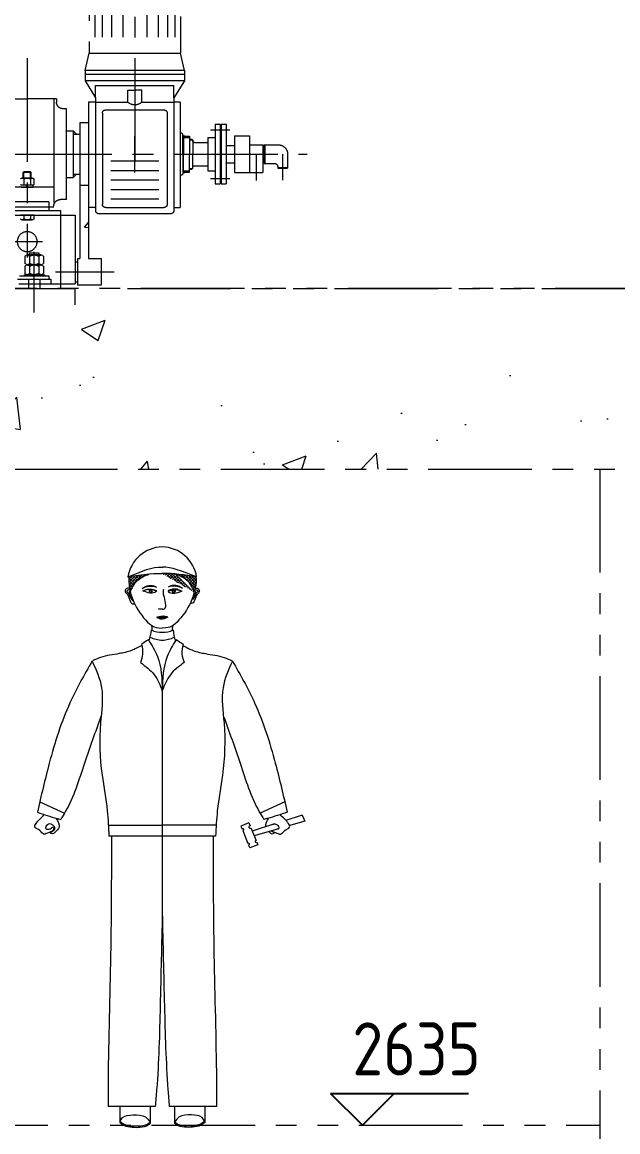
# Model space of a CAD drawing. Header units: millimetres. Extents: x 52110 to 400893, y -153728 to 31997.
# Drawn here: x 191009 to 192806, y -121672 to -118324 of the extents above; entities that cross this region are included whole.
import ezdxf

# ---------------------------------------------------------------- set-up
doc = ezdxf.new("R2010")
doc.units = ezdxf.units.MM
doc.header["$LTSCALE"] = 500
doc.linetypes.add('CENTER', pattern=[2, 1.25, -0.25, 0.25, -0.25])
doc.linetypes.add('PHANTOM2', pattern=[1.25, 0.625, -0.125, 0.125, -0.125, 0.125, -0.125])
for name, color, linetype, lineweight in [('2D', 4, 'PHANTOM2', 20), ('BIAOZHU', 3, 'Continuous', 25), ('SHI', 7, 'Continuous', 40), ('WEN', 3, 'Continuous', 20), ('ZHONG', 1, 'CENTER', 20)]:
    doc.layers.add(name, color=color, linetype=linetype, lineweight=lineweight)
doc.styles.add('GB', font='gbenor.shx', dxfattribs={"bigfont": 'gbcbig.shx'})

# ---------------------------------------------------------------- blocks, each defined once
blk = doc.blocks.new('g11')
at = {"layer": '2D'}
h = blk.add_hatch(color=256, dxfattribs=at)
h.paths.add_polyline_path([(154041.9, 72533.8), (154041.9, 72533.8), (154041.9, 72523.8), (154031.9, 72523.8)])
h.paths.add_polyline_path([(154031.9, 72403.8), (154041.9, 72403.8), (154041.9, 72393.8)])
for p, q in [((153993.4, 73178.8), (153993.4, 72768.5)), ((153735.2, 73129.3), (153735.2, 72768.5)), ((153757.1, 73129.3), (153757.1, 72768.5)), ((153785.7, 73129.3), (153785.7, 72768.5)), ((153820, 73129.3), (153820, 72768.5)), ((153891.7, 73129.3), (153891.7, 72768.5)), ((153926, 73129.3), (153926, 72768.5)), ((153954.6, 73129.3), (153954.6, 72768.5)), ((153976.6, 73129.3), (153976.6, 72768.5)), ((153718.4, 72879.2), (153718.4, 72768.5)), ((153705.9, 72716.2), (153718.4, 72768.5)), ((153993.4, 72768.5), (153718.4, 72768.5)), ((154005.9, 72716.2), (153993.4, 72768.5)), ((153705.9, 72716.2), (153705.9, 72684.5)), ((153705.9, 72716.2), (154005.9, 72716.2)), ((153705.9, 72703.8), (154005.9, 72703.8)), ((153705.9, 72684.5), (153737.9, 72633.8)), ((153705.9, 72684.5), (154005.9, 72684.5)), ((154005.9, 72684.5), (153973.9, 72633.8)), ((154005.9, 72716.2), (154005.9, 72684.5)), ((153737.9, 72633.8), (153737.9, 72670.7)), ((153973.9, 72670.7), (153737.9, 72670.7)), ((153835.1, 72620.4), (153835.1, 72656.7)), ((153835.1, 72656.7), (153855.9, 72656.7)), ((153876.6, 72656.7), (153855.9, 72656.7)), ((153876.6, 72620.4), (153876.6, 72656.7)), ((153973.9, 72633.8), (153973.9, 72670.7)), ((153719.3, 72620.4), (153737.9, 72620.4)), ((153719.3, 72620.4), (153719.3, 72463.8)), ((153737.9, 72633.8), (153737.9, 72620.4)), ((153737.9, 72620.4), (153737.9, 72463.8)), ((153835.1, 72620.4), (153737.9, 72620.4)), ((153973.9, 72620.4), (153876.6, 72620.4)), ((153973.9, 72633.8), (153973.9, 72620.4)), ((153973.9, 72620.4), (153973.9, 72463.8)), ((153973.9, 72620.4), (153995.9, 72620.4)), ((153995.9, 72620.4), (153995.9, 72523.8)), ((154091.9, 72630.8), (154180.4, 72630.8)), ((154091.9, 72630.8), (154091.9, 72620.8)), ((154100.4, 72630.8), (154100.4, 72293.8)), ((154268.9, 72630.8), (154180.4, 72630.8)), ((153758, 72587.2), (153758, 72463.8)), ((153943.7, 72597.2), (153768, 72597.2)), ((153953.7, 72587.2), (153953.7, 72463.8)), ((154061.9, 72600.8), (154071.9, 72600.8)), ((154061.9, 72326.8), (154061.9, 72600.8)), ((153594.9, 72553.8), (153579.9, 72553.8)), ((153579.9, 72553.8), (153579.9, 72463.8)), ((153594.9, 72553.8), (153594.9, 72463.8)), ((153613.9, 72553.8), (153597.9, 72553.8)), ((153597.9, 72553.8), (153597.9, 72463.8)), ((153613.9, 72553.8), (153613.9, 72463.8)), ((153995.9, 72558.7), (154021.9, 72558.7)), ((154021.9, 72558.7), (154021.9, 72523.8)), ((153554.9, 72518.8), (153509.9, 72518.8)), ((153509.9, 72518.8), (153509.9, 72408.8)), ((153554.9, 72518.8), (153554.9, 72408.8)), ((153707.3, 72517.9), (153690.9, 72517.9)), ((153690.9, 72517.9), (153690.9, 72463.8)), ((153707.8, 72520.9), (153706.5, 72520.2)), ((153709.4, 72514), (153706.5, 72520.2)), ((153709.4, 72514.4), (153707.3, 72517.9)), ((153710.9, 72514.4), (153707.8, 72520.9)), ((153713.9, 72527.5), (153710.9, 72524.5)), ((153710.9, 72463.8), (153710.9, 72524.5)), ((153713.9, 72527.5), (153719.3, 72527.5)), ((153995.9, 72523.8), (153995.9, 72302.8)), ((154041.9, 72523.8), (154021.9, 72523.8)), ((154021.9, 72523.8), (154021.9, 72368.9)), ((154041.9, 72533.8), (154031.9, 72523.8)), ((154041.9, 72533.8), (154041.9, 72393.8)), ((154061.9, 72533.8), (154041.9, 72533.8)), ((153465.9, 72491.8), (153422.9, 72491.8)), ((153463.9, 72491.8), (153463.9, 72435.8)), ((153465.9, 72491.8), (153465.9, 72435.8)), ((153469.9, 72488.8), (153465.9, 72488.8)), ((153509.9, 72491.8), (153469.9, 72491.8)), ((153469.9, 72491.8), (153469.9, 72408.8)), ((153579.9, 72489.8), (153554.9, 72489.8)), ((153635.9, 72513.8), (153613.9, 72513.8)), ((153635.9, 72513.8), (153635.9, 72463.8)), ((153675.9, 72498.8), (153635.9, 72498.8)), ((153683.9, 72508.8), (153680.9, 72505.8)), ((153680.9, 72505.8), (153680.9, 72463.8)), ((153690.9, 72506.8), (153681.9, 72506.8)), ((153690.9, 72508.8), (153683.9, 72508.8)), ((153709.4, 72514.4), (153690.9, 72514.4)), ((153709.4, 72514), (153709.4, 72463.8)), ((153394.9, 72463.8), (153394.9, 72421.8)), ((153579.9, 72463.8), (153579.9, 72373.8)), ((153594.9, 72463.8), (153594.9, 72373.8)), ((153597.9, 72463.8), (153597.9, 72373.8)), ((153613.9, 72463.8), (153613.9, 72373.8)), ((153635.9, 72463.8), (153635.9, 72413.8)), ((153680.9, 72421.8), (153680.9, 72463.8)), ((153690.9, 72409.7), (153690.9, 72463.8)), ((153709.4, 72413.5), (153709.4, 72463.8)), ((153710.9, 72463.8), (153710.9, 72403)), ((153719.3, 72463.8), (153719.3, 72302.8)), ((153737.9, 72463.8), (153737.9, 72302.8)), ((153758, 72463.8), (153758, 72312.8)), ((153953.7, 72463.8), (153953.7, 72312.8)), ((153973.9, 72463.8), (153973.9, 72302.8)), ((153424.9, 72423.8), (153394.9, 72423.8)), ((153424.9, 72421.8), (153394.9, 72421.8)), ((153424.9, 72425.8), (153424.9, 72421.8)), ((153465.9, 72435.8), (153434.9, 72435.8)), ((153469.9, 72438.8), (153465.9, 72438.8)), ((153579.9, 72437.8), (153554.9, 72437.8)), ((153597.9, 72428.8), (153594.9, 72428.8)), ((153675.9, 72428.8), (153635.9, 72428.8)), ((153683.9, 72418.8), (153680.9, 72421.8)), ((153690.9, 72420.8), (153681.9, 72420.8)), ((153690.9, 72418.8), (153683.9, 72418.8)), ((153928.1, 72443.2), (153783.7, 72443.2)), ((153554.9, 72408.8), (153469.9, 72408.8)), ((153635.9, 72413.8), (153613.9, 72413.8)), ((153709.4, 72413.2), (153690.9, 72413.2)), ((153707.3, 72409.7), (153690.9, 72409.7)), ((153709.4, 72413.5), (153706.5, 72407.3)), ((153707.8, 72406.7), (153706.5, 72407.3)), ((153709.4, 72413.2), (153707.3, 72409.7)), ((153710.9, 72413.2), (153707.8, 72406.7)), ((153713.9, 72400), (153710.9, 72403)), ((153713.9, 72400), (153719.3, 72400)), ((153928.1, 72414.8), (153783.7, 72414.8)), ((153928.1, 72386.4), (153783.7, 72386.4)), ((154041.9, 72403.8), (154021.9, 72403.8)), ((154041.9, 72393.8), (154031.9, 72403.8)), ((154061.9, 72393.8), (154041.9, 72393.8)), ((153594.9, 72373.8), (153579.9, 72373.8)), ((153613.9, 72373.8), (153597.9, 72373.8)), ((153928.1, 72357.2), (153783.7, 72357.2)), ((153995.9, 72368.9), (154021.9, 72368.9)), ((153995.9, 72368.9), (153995.9, 72148.7)), ((154021.9, 72368.9), (154021.9, 72148.7)), ((154100.4, 72363.8), (154260.2, 72363.8)), ((153928.1, 72328.8), (153783.7, 72328.8)), ((154061.9, 72326.8), (154080.4, 72326.8)), ((154115.4, 72319.8), (154115.4, 72293.8)), ((154115.4, 72319.8), (154245.2, 72319.8)), ((153737.9, 72302.8), (153719.3, 72302.8)), ((153737.9, 72302.8), (153737.9, 72293.8)), ((153747.9, 72283.8), (153963.9, 72283.8)), ((153943.7, 72302.8), (153768, 72302.8)), ((153973.9, 72302.8), (153973.9, 72293.8)), ((153973.9, 72302.8), (153995.9, 72302.8)), ((154080.4, 72293.8), (154080.4, 72058.7)), ((154930.4, 72293.8), (154080.4, 72293.8)), ((154100.4, 72303.8), (154115.4, 72303.8)), ((154115.4, 72303.8), (154245.2, 72303.8)), ((154035.4, 72279.8), (154035.4, 72072.7)), ((154930.4, 72279.8), (154035.4, 72279.8)), ((154138.6, 72159.7), (154131.6, 72155.7)), ((154131.6, 72155.7), (154131.6, 72133.8)), ((154138.6, 72159.7), (154180.1, 72159.7)), ((154173.2, 72165.8), (154145.1, 72165.8)), ((154145.1, 72165.8), (154145.1, 72160.2)), ((154145.5, 72155.7), (154145.5, 72133.8)), ((154173.2, 72160.2), (154173.2, 72165.8)), ((154173.2, 72155.7), (154173.2, 72133.8)), ((154180.1, 72159.7), (154187.1, 72155.7)), ((154187.1, 72155.7), (154187.1, 72133.8)), ((153995.9, 72148.7), (153956.9, 72148.7)), ((153956.9, 72148.7), (153956.9, 72068.7)), ((154028.9, 72148.7), (154021.9, 72148.7)), ((154028.9, 72148.7), (154028.9, 72068.7)), ((154035.4, 72138.7), (154028.9, 72138.7)), ((154138.6, 72129.8), (154131.6, 72133.8)), ((154138.6, 72129.8), (154131.6, 72125.8)), ((154131.6, 72125.8), (154131.6, 72103.9)), ((154138.6, 72129.8), (154180.1, 72129.8)), ((154138.6, 72129.8), (154180.1, 72129.8)), ((154145.5, 72125.8), (154145.5, 72103.9)), ((154173.2, 72125.8), (154173.2, 72103.9)), ((154180.1, 72129.8), (154187.1, 72133.8)), ((154180.1, 72129.8), (154187.1, 72125.8)), ((154187.1, 72125.8), (154187.1, 72103.9)), ((154109.4, 72086.7), (154109.4, 72072.7)), ((154209.4, 72086.7), (154109.4, 72086.7)), ((154115.4, 72096.7), (154115.4, 72086.7)), ((154203.4, 72096.7), (154115.4, 72096.7)), ((154203.4, 72096.7), (154115.4, 72096.7)), ((154128.5, 72099.9), (154128.5, 72096.7)), ((154189.6, 72099.9), (154128.5, 72099.9)), ((154138.6, 72099.9), (154131.6, 72103.9)), ((154138.6, 72099.9), (154180.1, 72099.9)), ((154141.9, 72086.7), (154141.9, 72058.7)), ((154176.9, 72086.7), (154176.9, 72058.7)), ((154180.1, 72099.9), (154187.1, 72103.9)), ((154189.6, 72099.9), (154189.6, 72096.7)), ((153956.9, 72068.7), (154028.9, 72068.7)), ((154035.4, 72078.7), (154028.9, 72078.7)), ((154830.4, 72072.7), (154035.4, 72072.7)), ((154036.3, 72058.7), (154036.3, 72008.7)), ((154845.9, 72058.7), (154036.3, 72058.7)), ((154830.4, 72058.7), (154080.4, 72058.7))]:
    blk.add_line(p, q, dxfattribs=at)
at = {"layer": '2D', "ltscale": 14}
for p, q in [((154160.5, 72389.8), (154160.5, 72371.3)), ((154165.4, 72391.3), (154195.1, 72391.3)), ((154170.8, 72410.6), (154168.4, 72408.2)), ((154168.4, 72391.3), (154168.4, 72408.2)), ((154168.4, 72408.2), (154192.4, 72408.2)), ((154170.4, 72389.8), (154170.4, 72371.3)), ((154170.8, 72410.6), (154190, 72410.6)), ((154190, 72410.6), (154192.4, 72408.2)), ((154190.1, 72389.8), (154190.1, 72371.3)), ((154192.4, 72391.3), (154192.4, 72408.2)), ((154162.4, 72363.8), (154162.4, 72369.8)), ((154162.4, 72369.8), (154198.4, 72369.8)), ((154198.4, 72363.8), (154162.4, 72363.8)), ((154165.4, 72369.8), (154195.1, 72369.8)), ((154177.5, 72363.8), (154180.3, 72369.8)), ((154180.4, 72363.8), (154179.8, 72363.8)), ((154180.5, 72363.8), (154183.3, 72369.8)), ((154160.4, 72279.8), (154160.4, 72267.8)), ((154160.4, 72279.8), (154200.4, 72279.8)), ((154180.4, 72265.6), (154165.4, 72265.6)), ((154170.4, 72279.8), (154170.4, 72267.8)), ((154195.4, 72265.6), (154180.4, 72265.6)), ((154190.4, 72279.8), (154190.4, 72267.8))]:
    blk.add_line(p, q, dxfattribs=at)
at = {"layer": '2D', "ltscale": 10}
for p, q in [((154170.8, 72391.3), (154170.8, 72410.6)), ((154190, 72391.3), (154190, 72410.6))]:
    blk.add_line(p, q, dxfattribs=at)
at = {"layer": '2D'}
blk.add_circle((154180.4, 72199.8), 30, dxfattribs=at)
for centre, radius, start, end in [((153855.9, 72643), 30.7, 227.4066, 312.5934), ((154071.9, 72620.8), 20, 270, 0), ((153768, 72587.2), 10, 90, 180), ((153943.7, 72587.2), 10, 0, 90), ((153422.9, 72463.8), 28, 90, 180), ((153675.9, 72503.8), 5, 270, 0), ((153434.9, 72425.8), 10, 90, 180), ((153675.9, 72423.8), 5, 0, 90), ((154080.4, 72306.8), 20, 0, 90), ((153747.9, 72293.8), 10, 180, 270), ((153768, 72312.8), 10, 180, 270), ((153943.7, 72312.8), 10, 270, 0), ((153963.9, 72293.8), 10, 270, 0), ((154136.8, 72148.7), 11.1, 38.9393, 81.0607), ((154159.4, 72133.7), 26, 57.7958, 122.2042), ((154181.9, 72148.7), 11.1, 98.9393, 141.0607), ((154136.8, 72140.8), 11.1, 278.9393, 321.0607), ((154136.8, 72118.8), 11.1, 38.9393, 81.0607), ((154159.4, 72155.8), 26, 237.7958, 302.2042), ((154159.4, 72103.8), 26, 57.7958, 122.2042), ((154181.9, 72140.8), 11.1, 218.9393, 261.0607), ((154181.9, 72118.8), 11.1, 98.9393, 141.0607), ((154136.8, 72110.9), 11.1, 278.9393, 321.0607), ((154159.4, 72125.9), 26, 237.7958, 302.2042), ((154181.9, 72110.9), 11.1, 218.9393, 261.0607)]:
    blk.add_arc(centre, radius, start, end, dxfattribs=at)
at = {"layer": '2D', "ltscale": 14}
for centre, radius, start, end in [((154165.4, 72382.4), 8.87, 56.1666, 123.887), ((154180.3, 72358), 33.2, 72.6881, 107.3119), ((154195.1, 72382.4), 8.87, 56.113, 123.8334), ((154165.4, 72378.6), 8.87, 236.077, 303.8693), ((154180.3, 72403), 33.2, 252.683, 287.317), ((154195.1, 72378.6), 8.87, 236.1307, 303.923), ((154165.4, 72272.2), 6.67, 221.5411, 318.4023), ((154180.4, 72288.9), 23.3, 244.6213, 295.3568), ((154195.4, 72272.2), 6.67, 221.5411, 318.4592)]:
    blk.add_arc(centre, radius, start, end, dxfattribs=at)
for p in [(154180.3, 72391.3), (154180.4, 72363.8)]:
    blk.add_point(p, dxfattribs=at)
at = {"layer": '2D', "color": 6, "ltscale": 14}
blk.add_point((154180.4, 72363.8), dxfattribs=at)
at = {"layer": 'ZHONG', "color": 1, "ltscale": 0.5}
for p, q in [((153855.9, 73253.5), (153855.9, 72386.9)), ((154180.4, 72753.3), (154180.4, 72151.9)), ((156237.3, 72463.8), (153335.6, 72463.8))]:
    blk.add_line(p, q, dxfattribs=at)
at = {"layer": 'ZHONG', "ltscale": 14}
for p, q in [((153627.5, 72536.7), (153569, 72536.7)), ((153627.5, 72390.8), (153569, 72390.8)), ((154222.2, 72199.8), (154133.9, 72199.8)), ((154160.1, 72169.1), (154160.1, 71986.5))]:
    blk.add_line(p, q, dxfattribs=at)
at = {"layer": 'ZHONG'}
blk.add_line((153855.9, 72408.6), (153855.9, 72518), dxfattribs=at)
at = {"layer": 'ZHONG', "ltscale": 10}
for p, q in [((153409.9, 72463.8), (153409.9, 72385.5)), ((153489.9, 72463.8), (153489.9, 72384.5)), ((154095.2, 72108.7), (153918.4, 72108.7))]:
    blk.add_line(p, q, dxfattribs=at)
blk = doc.blocks.new('正标高')
at = {"layer": 'BIAOZHU'}
for p, q in [((-2.4, 2.4), (8, 2.4)), ((-2.4, 2.4), (0, 0)), ((2.4, 2.4), (0, 0))]:
    blk.add_line(p, q, dxfattribs=at)
at = {"layer": 'BIAOZHU', "style": 'GB'}
blk.add_attdef('1000', (-0.7624, 3.76), '', height=4, dxfattribs=at)
at = {"layer": 'BIAOZHU', "style": 'GB', "flags": 10}
blk.add_attdef('+', (-3.12, 3.76), '', height=4, dxfattribs=at)
blk = doc.blocks.new('A$C0070306F')
at = {"layer": 'WEN'}
h = blk.add_hatch(dxfattribs=at)
h.set_pattern_fill('ANSI37', color=256, scale=50, style=0)
h.set_pattern_definition([(135, (145389.155, -51686.765), (4.41941738, 4.41941738), []), (45, (145389.155, -51686.765), (4.41941738, -4.41941738), [])])
edge = h.paths.add_edge_path()
edge.add_spline(control_points=[(423.9, 1669.5), (436.1, 1664.6), (455.8, 1656.6), (473, 1634.5), (478.4, 1621.2), (480.8, 1615.2)], knot_values=[0, 0, 0, 0, 38.732948, 62.294257, 81.682142, 81.682142, 81.682142, 81.682142], degree=3, periodic=0)
edge.add_spline(control_points=[(383.3, 1671.2), (417.7, 1672.1), (451.9, 1666.7), (486.1, 1661.1)], knot_values=[1.695935, 1.695935, 1.695935, 1.695935, 105.499755, 105.499755, 105.499755, 105.499755], degree=3, periodic=0)
edge.add_spline(control_points=[(486.1, 1661.1), (486.7, 1647), (486.1, 1638.4), (484.1, 1629.3), (482.8, 1624.5)], knot_values=[0.32258, 0.32258, 0.32258, 0.32258, 13.056301, 28.24106, 28.24106, 28.24106, 28.24106], degree=3, periodic=0)
edge.add_spline(control_points=[(482.8, 1624.5), (482.2, 1621.4), (481.6, 1618.3), (480.8, 1615.2)], knot_values=[48.036195, 48.036195, 48.036195, 48.036195, 57.486115, 57.486115, 57.486115, 57.486115], degree=3, periodic=0)
edge = h.paths.add_edge_path()
edge.add_spline(control_points=[(345.2, 1669.5), (332.9, 1664.6), (313.3, 1656.6), (296.1, 1634.5), (290.7, 1621.2), (288.2, 1615.2)], knot_values=[0, 0, 0, 0, 38.732948, 62.294257, 81.682142, 81.682142, 81.682142, 81.682142], degree=3, periodic=0)
edge.add_spline(control_points=[(288.2, 1615.2), (287.5, 1618.3), (286.8, 1621.4), (286.3, 1624.5)], knot_values=[48.036195, 48.036195, 48.036195, 48.036195, 57.486115, 57.486115, 57.486115, 57.486115], degree=3, periodic=0)
edge.add_spline(control_points=[(286.3, 1624.5), (284.9, 1629.3), (284.9, 1637.2), (283.1, 1649.8), (283, 1661.5)], knot_values=[0.570821, 0.570821, 0.570821, 0.570821, 15.75558, 28.24106, 28.24106, 28.24106, 28.24106], degree=3, periodic=0)
edge.add_spline(control_points=[(283, 1661.5), (316.4, 1666.9), (349.7, 1672.1), (383.3, 1671.2)], knot_values=[4.25761, 4.25761, 4.25761, 4.25761, 105.499755, 105.499755, 105.499755, 105.499755], degree=3, periodic=0)
for p, q in [((384.5, 1317.2), (384.5, 647)), ((754.1, 982.4), (679.3, 948.2)), ((806.8, 942.1), (757.1, 926.2)), ((806.8, 942.1), (814.3, 923.5)), ((222, 911.7), (384.5, 911.7)), ((547, 911.7), (384.5, 911.7)), ((645.3, 918.6), (621.6, 908.9)), ((621.6, 908.9), (625.1, 900.2)), ((645.3, 918.6), (649.1, 909.5)), ((723.3, 915.5), (655.6, 893.9)), ((814.3, 923.5), (768.7, 910.4)), ((545.4, 879), (223.6, 879)), ((627.1, 895.4), (642.7, 856.9)), ((651.6, 903.4), (667.2, 866.1)), ((735.3, 900.9), (661.5, 879.8)), ((645, 851.4), (648.1, 843.6)), ((673, 852.1), (648.1, 843.6)), ((669.6, 860.1), (673, 852.1)), ((363.2, 63.2), (221.2, 63.2)), ((348, 63.2), (348, 12)), ((547.9, 63.2), (405.5, 63.2)), ((421.1, 63.2), (421.1, 12))]:
    blk.add_line(p, q, dxfattribs=at)
at = {"layer": 'WEN', "color": 2}
blk.add_line((14.9, 982.4), (89.8, 948.2), dxfattribs=at)
at = {"layer": 'WEN'}
for centre in [(349.8, 1618.9), (419.2, 1618.4)]:
    blk.add_circle(centre, 1.07, dxfattribs=at)
for centre, radius, start, end in [((386.1, 1644.9), 106.3, 90.8443, 171.2054), ((383, 1644.9), 106.3, 8.6451, 89.1557), ((349.6, 1618.9), 5.14, 127.254, 39.3994), ((419.4, 1618.5), 5.14, 133.5628, 59.2494), ((325.6, 1504.6), 28.8, 350.7816, 16.4049), ((443.4, 1504.6), 28.8, 163.5951, 189.2184), ((230.8, 1509.7), 121.3, 339.9069, 355.9399), ((386.1, 1553.3), 83.2, 243.0637, 268.8866), ((380.2, 1553.7), 59.8, 241.5596, 274.1241), ((388.8, 1553.7), 59.8, 265.8759, 298.4404), ((382.9, 1553.3), 83.2, 271.1134, 296.9363), ((538.2, 1509.7), 121.3, 184.0601, 200.0931), ((487.8, 1227), 283.9, 120.7504, 125.7555), ((281.2, 1227), 283.9, 54.2445, 59.2496), ((649.2, 905.9), 3.53, 91.132, 314.0438), ((627.4, 898.4), 2.95, 262.7418, 141.4745), ((644.5, 854.4), 3.06, 279.7507, 124.4657), ((668, 862.9), 3.25, 105.3633, 299.8125)]:
    blk.add_arc(centre, radius, start, end, dxfattribs=at)
for points in [[(281.1, 1661.2), (325.1, 1678.2), (352.5, 1692.7), (384.9, 1690.8)], [(488, 1660.9), (441.6, 1679), (412.8, 1690.4), (384.9, 1690.8)], [(281.1, 1661.2), (315.1, 1666.7), (349.1, 1672.1), (383.3, 1671.2)], [(487.8, 1660.8), (453, 1666.5), (418.3, 1672.2), (383.3, 1671.2)], [(705.3, 933.2), (699.7, 924), (694, 914.8), (695.7, 906.7)], [(256.5, 63.2), (256.5, 47.1), (256.5, 31), (256.5, 15)], [(512.6, 63.2), (512.6, 47.1), (512.6, 31), (512.6, 15)]]:
    blk.add_open_spline(points, degree=3, dxfattribs=at)
for points, knots in [([(283, 1662.2), (283, 1650), (284.9, 1637.2), (284.9, 1629.3), (286.3, 1624.5)], [0.32258, 0.32258, 0.32258, 0.32258, 13.056301, 28.24106, 28.24106, 28.24106, 28.24106]), ([(486.1, 1661.1), (486.7, 1647), (486.1, 1638.4), (484.1, 1629.3), (482.8, 1624.5)], [0.32258, 0.32258, 0.32258, 0.32258, 13.056301, 28.24106, 28.24106, 28.24106, 28.24106]), ([(285.7, 1625.7), (283.5, 1626.7), (278.6, 1628.3), (271, 1621.3), (274.5, 1611.5), (283.5, 1605.3), (287.3, 1584.4), (294.7, 1579.3), (298.6, 1579.4), (300.8, 1579.4)], [1.926527, 1.926527, 1.926527, 1.926527, 8.6947, 16.972205, 26.321378, 35.5319, 48.561427, 53.850721, 60.303125, 60.303125, 60.303125, 60.303125]), ([(286.6, 1620.8), (285.4, 1621.5), (282.1, 1622.7), (274.6, 1617.2), (284.2, 1610.9), (285.7, 1602.3), (294.8, 1589.5), (297.1, 1588.4)], [1.91703, 1.91703, 1.91703, 1.91703, 6.136328, 12.340947, 21.179072, 30.563264, 37.740839, 37.740839, 37.740839, 37.740839]), ([(287.6, 1616.4), (286.7, 1616.9), (284.7, 1617.6), (284, 1612.7), (285.4, 1610.6), (286.2, 1609.5)], [1.424699, 1.424699, 1.424699, 1.424699, 4.058275, 7.736122, 11.888901, 11.888901, 11.888901, 11.888901]), ([(289.3, 1609.9), (288.2, 1610), (286.7, 1609.9), (283.7, 1607.9), (287.3, 1604.1), (290, 1604.1), (291.1, 1604.3)], [1.076231, 1.076231, 1.076231, 1.076231, 4.266793, 5.770161, 10.541794, 13.851747, 13.851747, 13.851747, 13.851747]), ([(286.3, 1624.5), (290.1, 1602.9), (306.1, 1562), (349.1, 1511.7), (367.1, 1508.3), (384.5, 1506.1)], [48.036195, 48.036195, 48.036195, 48.036195, 113.685785, 176.707, 197.862328, 197.862328, 197.862328, 197.862328]), ([(482.8, 1624.5), (478.9, 1602.9), (463, 1562), (420, 1511.7), (402, 1507.9), (384.5, 1506.1)], [48.036195, 48.036195, 48.036195, 48.036195, 113.685785, 176.707, 197.862328, 197.862328, 197.862328, 197.862328]), ([(483.4, 1625.7), (485.6, 1626.7), (490.4, 1628.3), (498, 1621.3), (494.6, 1611.5), (485.5, 1605.3), (481.9, 1586.1), (474.5, 1581), (470.5, 1581.1), (468.3, 1581.1)], [1.926527, 1.926527, 1.926527, 1.926527, 8.6947, 16.972205, 26.321378, 35.5319, 48.561427, 53.850721, 60.303125, 60.303125, 60.303125, 60.303125]), ([(482.4, 1620.8), (483.7, 1621.5), (487, 1622.7), (494.4, 1617.2), (484.8, 1610.9), (483.3, 1602.3), (474.3, 1591.2), (472.1, 1590.1)], [1.91703, 1.91703, 1.91703, 1.91703, 6.136328, 12.340947, 21.179072, 30.563264, 37.740839, 37.740839, 37.740839, 37.740839]), ([(479.7, 1609.9), (480.8, 1610), (482.4, 1609.9), (485.4, 1607.9), (481.7, 1604.1), (479.1, 1604.1), (478, 1604.3)], [1.076231, 1.076231, 1.076231, 1.076231, 4.266793, 5.770161, 10.541794, 13.851747, 13.851747, 13.851747, 13.851747]), ([(481.4, 1616.4), (482.4, 1616.9), (484.3, 1617.6), (485.1, 1612.7), (483.6, 1610.6), (482.9, 1609.5)], [1.424699, 1.424699, 1.424699, 1.424699, 4.058275, 7.736122, 11.888901, 11.888901, 11.888901, 11.888901]), ([(7.7, 950.7), (27.4, 944.1), (50.7, 936.3), (74.4, 930), (78.1, 929)], [0, 0, 0, 0, 62.217806, 73.629932, 73.629932, 73.629932, 73.629932]), ([(761.3, 950.7), (741.6, 944.1), (718.3, 936.3), (694.6, 930), (691, 929)], [0, 0, 0, 0, 62.217806, 73.629932, 73.629932, 73.629932, 73.629932]), ([(714.1, 894.8), (716.8, 892.2), (728, 890.5), (742.5, 880.2), (752.6, 897.9), (778, 905.3), (754.4, 928.9), (744.4, 939.3), (740.3, 943.6)], [161.517152, 161.517152, 161.517152, 161.517152, 173.628704, 189.693001, 206.485462, 223.855828, 252.176092, 271.352508, 271.352508, 271.352508, 271.352508]), ([(717, 913.5), (719.1, 914.7), (723.7, 916.2), (732.8, 913.7), (739.1, 901.3), (732.6, 899.2), (729.8, 899.3)], [98.790972, 98.790972, 98.790972, 98.790972, 105.87384, 113.67171, 126.032729, 133.282679, 133.282679, 133.282679, 133.282679]), ([(231.4, 879), (231, 751.4), (230.2, 498.4), (220.9, 226.5), (221.1, 82.2), (221.2, 63.2)], [0, 0, 0, 0, 382.775767, 759.023804, 815.923214, 815.923214, 815.923214, 815.923214]), ([(537.6, 879), (538, 751.4), (538.8, 498.4), (548.1, 226.5), (547.9, 82.2), (547.9, 63.2)], [0, 0, 0, 0, 382.775767, 759.023804, 815.923214, 815.923214, 815.923214, 815.923214]), ([(705.7, 892.4), (706.4, 891.7), (709.3, 888.9), (713.8, 884.5), (726.6, 888.3), (718.7, 892.1), (714.2, 894.9)], [45.673709, 45.673709, 45.673709, 45.673709, 48.470969, 57.096876, 64.27778, 75.805392, 75.805392, 75.805392, 75.805392])]:
    blk.add_open_spline(points, degree=3, knots=knots, dxfattribs=at)
for points in [[(288.2, 1615.2), (296.3, 1632.8), (311, 1651.2), (345.2, 1669.5)], [(480.8, 1615.2), (472.8, 1632.8), (458, 1651.2), (423.9, 1669.5)], [(323.8, 1626.3), (343.7, 1635.1), (358.9, 1633.7), (366.8, 1630.4)], [(323.8, 1626.5), (344.5, 1633.3), (367.3, 1630.1)], [(326.6, 1618.4), (346, 1624.3), (367, 1617.5), (354.2, 1612.2), (332, 1616.4), (325, 1619.2)], [(366.7, 1617.9), (354.3, 1622), (338.4, 1622.3), (326.8, 1618.3)], [(387.8, 1622.6), (387.3, 1611.1), (389.8, 1599.9), (386.8, 1562.9), (384.8, 1563.3), (373.5, 1564.1)], [(442.4, 1618.2), (423.1, 1624.3), (402.1, 1617.6), (414.8, 1612.1), (437, 1616.2), (444, 1619)], [(445.2, 1626.5), (424.5, 1633.3), (401.8, 1630.1)], [(445.2, 1626.3), (425.4, 1635.1), (410.1, 1633.7), (402.2, 1630.4)], [(402.4, 1617.9), (414.7, 1622), (430.7, 1622.2), (442.3, 1618.1)], [(368.1, 1539.4), (373.9, 1540.7), (377.3, 1541.5), (380.9, 1542.1), (383.4, 1541.8), (384.6, 1541)], [(400.9, 1539.4), (395.2, 1540.7), (391.8, 1541.5), (388.1, 1542.1), (385.6, 1541.8), (384.6, 1541)], [(368.1, 1539.3), (375, 1536.2), (381.7, 1534.1), (384.5, 1534.6)], [(368.3, 1539.4), (378.9, 1538.4), (384.4, 1538.2)], [(400.7, 1539.4), (390.6, 1538.4), (384.4, 1538.2)], [(400.9, 1539.3), (394.4, 1536.4), (387.6, 1534.2), (384.5, 1534.6)], [(322.6, 1454.1), (291.2, 1438.8), (254.5, 1429.5), (198.2, 1417.9), (173.6, 1407.5)], [(321.9, 1457.4), (325.2, 1428.2), (318.7, 1402.3)], [(342.5, 1470.9), (369.8, 1421.2), (384.5, 1317.2)], [(426.2, 1470.9), (399.2, 1421.2), (384.5, 1317.2)], [(447.1, 1457.4), (443.9, 1428.2), (450.4, 1402.3)], [(446.5, 1454.1), (477.9, 1438.8), (514.5, 1429.5), (570.9, 1417.9), (595.5, 1407.5)], [(173.1, 1406.9), (106.1, 1281.4), (43.7, 1098.9), (7.7, 950.7)], [(173.1, 1406.9), (201.4, 1326.7), (198.2, 1220.6), (202.9, 1063), (218.5, 955.4), (223.6, 879)], [(596, 1406.9), (567.7, 1326.7), (570.8, 1220.6), (566.1, 1063), (550.5, 955.4), (545.4, 879)], [(596, 1406.9), (662.9, 1281.4), (725.4, 1098.9), (761.3, 950.7)], [(318.7, 1402.3), (360.3, 1365.9), (384.5, 1317.2)], [(450.4, 1402.3), (408.8, 1365.9), (384.5, 1317.2)], [(199.5, 1239.8), (149.8, 1098.9), (92.1, 952.3), (78.1, 929)], [(569.6, 1239.8), (619.2, 1098.9), (677, 952.3), (691, 929)], [(63.7, 933.2), (73.1, 905.6), (61.3, 890.4), (53.9, 885.9), (47, 887.9), (61.3, 901.7), (59.3, 906.6), (45.5, 915.5), (38.1, 913), (33.1, 901.7), (46, 901.2), (55.3, 906.1), (56.8, 898.2), (43, 889.9), (27.7, 884.9), (14.9, 895.8), (0.6, 905.6), (15.4, 929.8), (28.7, 943.6)], [(384.5, 647), (378.2, 366.2), (367.5, 113.7), (363.2, 63.2)], [(384.5, 647), (390.9, 366.2), (401.5, 113.7), (405.5, 63.2)], [(256.5, 18.2), (264.6, 29.4), (296.3, 37.5), (333.5, 31.5), (348, 15.6)], [(512.6, 18.2), (504.4, 29.4), (472.7, 37.5), (435.6, 31.5), (421.1, 15.6)], [(256.5, 18.2), (271.5, 8.8), (303.6, 4.3), (333.9, 7.5), (348, 15.6)], [(256.5, 15), (268.3, 6.5), (293.6, 0.6), (317.9, 0.6), (342.1, 7.8), (348, 12)], [(512.6, 18.2), (497.6, 8.8), (465.5, 4.3), (435.2, 7.5), (421.1, 15.6)], [(512.6, 15), (500.8, 6.5), (475.4, 0.6), (451.2, 0.6), (426.9, 7.8), (421.1, 12)]]:
    blk.add_spline(points, degree=3, dxfattribs=at)

msp = doc.modelspace()

# ---------------------------------------------------------------- hatches: boundary and pattern name
at = {"layer": '2D'}
h = msp.add_hatch(dxfattribs=at)
h.set_pattern_fill('AR-CONC', color=256, scale=4, style=0)
h.set_pattern_definition([(50, (-6e-11, -190187), (728.7387, -63.7563), [76.2, -838.2]), (355, (-6e-11, -190187), (-140.9713, 764.2266), [60.96, -670.56]), (100.451, (60.7, -190192.3), (587.77, 700.4668), [64.76, -712.36]), (46.1842, (-6e-11, -189983.8), (1084.316, -168.1693), [114.3, -1257.3]), (96.6356, (90.4, -189997.8), (949.617, 989.702), [97.14, -1068.54]), (351.184, (-6e-11, -189983.8), (949.6184, 989.7005), [91.44, -1005.84]), (21, (101.6, -190034.6), (606.4595, -409.062), [76.2, -838.2]), (326, (101.6, -190034.6), (247.208, 736.752), [60.96, -670.56]), (71.4514, (152.14, -190068.7), (853.666, 327.6914), [64.76, -712.36]), (37.5, (-6e-11, -190186.98), (12.3544, 338.22016), [0, -662.432, 0, -680.72, 0, -673.1]), (7.5, (-6e-11, -190187), (267.27865, 400.7223), [0, -388.112, 0, -647.192, 0, -256.54]), (327.5, (-226.57, -190186.98), (542.36238, -22.91498), [0, -254, 0, -792.48, 0, -1051.56]), (317.5, (-328.17, -190187), (592.5167, 101.706), [0, -330.2, 0, -526.288, 0, -746.76])])
h.paths.add_polyline_path([(189956.3444, -118822.215), (189956.3444, -118846.99961)])
h.paths.add_polyline_path([(189986.3444, -118596.93973), (189986.3444, -118619.31056), (189986.3444, -118623.49748)])
h.paths.add_polyline_path([(189951.14825, -118600.33203), (189945.9521, -118609.33203), (189951.14825, -118618.33203), (189961.54055, -118618.33203), (189966.73671, -118609.33203), (189961.54055, -118600.33203)])
h.paths.add_polyline_path([(189981.14825, -118600.33203), (189975.9521, -118609.33203), (189981.14825, -118618.33203), (189991.54055, -118618.33203), (189996.73671, -118609.33203), (189991.54055, -118600.33203)])
h.paths.add_polyline_path([(189981.14825, -118825.6073), (189975.9521, -118834.6073), (189981.14825, -118843.6073), (189991.54055, -118843.6073), (189996.73671, -118834.6073), (189991.54055, -118825.6073)])
h.paths.add_polyline_path([(189951.14825, -118825.6073), (189945.9521, -118834.6073), (189951.14825, -118843.6073), (189961.54055, -118843.6073), (189966.73671, -118834.6073), (189961.54055, -118825.6073)])
edge = h.paths.add_edge_path(flags=16)
edge.add_line((190871.49966, -119080.84967), (190864.57146, -119076.84967))
edge.add_line((190864.57146, -119076.84967), (190864.57146, -119054.92967))
edge.add_line((190864.57146, -119054.92967), (190871.49966, -119050.92967))
edge.add_arc((190869.77005, -119061.92544), 11.13098, 38.93925372, 81.06074628, ccw=False)
edge.add_line((190878.42786, -119054.92967), (190878.42786, -119076.84967))
edge.add_arc((190869.77005, -119069.85389), 11.13098, 278.93925372, 321.06074628, ccw=False)
edge = h.paths.add_edge_path(flags=16)
edge.add_arc((190869.77005, -119069.85389), 11.13098, 278.93925372, 321.06074628)
edge.add_arc((190892.28427, -119054.84967), 26, 237.79577249, 302.20422751)
edge.add_arc((190914.79849, -119069.85389), 11.13098, 218.93925372, 261.06074628)
edge.add_arc((190914.79849, -119091.84544), 11.13098, 98.93925372, 141.06074628)
edge.add_arc((190892.28427, -119106.84967), 26, 57.79577249, 122.20422751)
edge.add_arc((190869.77005, -119091.84544), 11.13098, 38.93925372, 81.06074628)
edge = h.paths.add_edge_path(flags=16)
edge.add_arc((190869.77005, -119061.92544), 11.13098, 38.93925372, 81.06074628)
edge.add_line((190871.49966, -119050.92967), (190913.06888, -119050.92967))
edge.add_arc((190914.79849, -119061.92544), 11.13098, 98.93925372, 141.06074628)
edge.add_arc((190892.28427, -119076.92967), 26, 57.79577249, 122.20422751)
edge = h.paths.add_edge_path(flags=16)
edge.add_line((190864.57146, -119054.92967), (190864.57146, -119076.84967))
edge.add_line((190871.49966, -119080.84967), (190864.57146, -119076.84967))
edge.add_line((190871.49966, -119080.84967), (190913.06888, -119080.84967))
edge.add_line((190913.06888, -119080.84967), (190919.99708, -119076.84967))
edge.add_line((190919.99708, -119054.92967), (190919.99708, -119076.84967))
edge.add_line((190913.06888, -119050.92967), (190919.99708, -119054.92967))
edge.add_line((190871.49966, -119050.92967), (190913.06888, -119050.92967))
edge.add_line((190871.49966, -119050.92967), (190864.57146, -119054.92967))
edge = h.paths.add_edge_path(flags=16)
edge.add_line((190913.06888, -119110.76967), (190919.99708, -119106.76967))
edge.add_line((190919.99708, -119084.84967), (190919.99708, -119106.76967))
edge.add_line((190913.06888, -119080.84967), (190919.99708, -119084.84967))
edge.add_line((190871.49966, -119080.84967), (190913.06888, -119080.84967))
edge.add_line((190871.49966, -119080.84967), (190864.57146, -119084.84967))
edge.add_line((190864.57146, -119084.84967), (190864.57146, -119106.76967))
edge.add_line((190864.57146, -119106.76967), (190871.49966, -119110.76967))
edge.add_arc((190869.77005, -119099.77389), 11.13098, 278.93925372, 321.06074628)
edge.add_arc((190892.28427, -119084.76967), 26, 237.79577249, 302.20422751)
edge.add_arc((190914.79849, -119099.77389), 11.13098, 218.93925372, 261.06074628)
edge = h.paths.add_edge_path(flags=16)
edge.add_line((190878.42786, -119084.84967), (190878.42786, -119106.76967))
edge.add_arc((190869.77005, -119099.77389), 11.13098, 278.93925372, 321.06074628)
edge.add_line((190871.49966, -119110.76967), (190864.57146, -119106.76967))
edge.add_line((190864.57146, -119084.84967), (190864.57146, -119106.76967))
edge.add_line((190871.49966, -119080.84967), (190864.57146, -119084.84967))
edge.add_arc((190869.77005, -119091.84544), 11.13098, 38.93925372, 81.06074628)
edge = h.paths.add_edge_path(flags=16)
edge.add_arc((190914.79849, -119061.92544), 11.13098, 98.93925372, 141.06074628)
edge.add_line((190913.06888, -119050.92967), (190919.99708, -119054.92967))
edge.add_line((190919.99708, -119054.92967), (190919.99708, -119076.84967))
edge.add_line((190913.06888, -119080.84967), (190919.99708, -119076.84967))
edge.add_arc((190914.79849, -119069.85389), 11.13098, 218.93925372, 261.06074628)
edge.add_line((190906.14067, -119054.92967), (190906.14067, -119076.84967))
edge = h.paths.add_edge_path(flags=16)
edge.add_line((190913.06888, -119110.76967), (190919.99708, -119106.76967))
edge.add_arc((190914.79849, -119099.77389), 11.13098, 218.93925372, 261.06074628)
edge.add_line((190906.14067, -119084.84967), (190906.14067, -119106.76967))
edge.add_arc((190914.79849, -119091.84544), 11.13098, 98.93925372, 141.06074628)
edge.add_line((190913.06888, -119080.84967), (190919.99708, -119084.84967))
edge.add_line((190919.99708, -119084.84967), (190919.99708, -119106.76967))
edge = h.paths.add_edge_path(flags=0)
edge.add_arc((190892.28427, -119084.76967), 26, 237.79577249, 302.20422751)
edge.add_line((190878.42786, -119084.84967), (190878.42786, -119106.76967))
edge.add_arc((190892.28427, -119106.84967), 26, 57.79577249, 122.20422751)
edge.add_line((190906.14067, -119084.84967), (190906.14067, -119106.76967))
edge = h.paths.add_edge_path(flags=0)
edge.add_line((190878.42786, -119054.92967), (190878.42786, -119076.84967))
edge.add_arc((190892.28427, -119076.92967), 26, 57.79577249, 122.20422751)
edge.add_line((190906.14067, -119054.92967), (190906.14067, -119076.84967))
edge.add_arc((190892.28427, -119054.84967), 26, 237.79577249, 302.20422751)
h.paths.add_polyline_path([(190936.28427, -119113.96967), (190848.28427, -119113.96967)], flags=16)
edge = h.paths.add_edge_path(flags=16)
edge.add_line((190936.28427, -119113.96967), (190936.28427, -119123.96967))
edge.add_line((190936.28427, -119113.96967), (190936.28427, -119123.96967))
edge = h.paths.add_edge_path(flags=16)
edge.add_line((190463.55979, -119050.92967), (190456.63159, -119054.92967))
edge.add_line((190456.63159, -119054.92967), (190456.63159, -119076.84967))
edge.add_line((190456.63159, -119076.84967), (190463.55979, -119080.84967))
edge.add_line((190463.55979, -119080.84967), (190505.12901, -119080.84967))
edge.add_line((190505.12901, -119080.84967), (190512.05721, -119076.84967))
edge.add_line((190512.05721, -119076.84967), (190512.05721, -119054.92967))
edge.add_line((190512.05721, -119054.92967), (190505.12901, -119050.92967))
edge.add_arc((190506.85862, -119061.92544), 11.13098, 98.93925372, 141.06074628)
edge.add_arc((190484.3444, -119076.92967), 26, 57.79577249, 122.20422751)
edge.add_arc((190461.83018, -119061.92544), 11.13098, 38.93925372, 81.06074628)
edge = h.paths.add_edge_path(flags=16)
edge.add_arc((190461.83018, -119061.92544), 11.13098, 38.93925372, 81.06074628)
edge.add_line((190470.488, -119054.92967), (190470.488, -119076.84967))
edge.add_arc((190461.83018, -119069.85389), 11.13098, 278.93925372, 321.06074628)
edge.add_line((190505.12901, -119080.84967), (190463.55979, -119080.84967))
edge.add_arc((190506.85862, -119069.85389), 11.13098, 218.93925372, 261.06074628)
edge.add_line((190498.20081, -119054.92967), (190498.20081, -119076.84967))
edge.add_arc((190506.85862, -119061.92544), 11.13098, 98.93925372, 141.06074628)
edge.add_line((190505.12901, -119050.92967), (190463.55979, -119050.92967))
edge = h.paths.add_edge_path(flags=16)
edge.add_line((190463.55979, -119110.76967), (190456.63159, -119106.76967))
edge.add_line((190456.63159, -119084.84967), (190456.63159, -119106.76967))
edge.add_line((190463.55979, -119080.84967), (190456.63159, -119084.84967))
edge.add_arc((190461.83018, -119091.84544), 11.13098, 38.93925372, 81.06074628)
edge.add_line((190470.488, -119084.84967), (190470.488, -119106.76967))
edge.add_arc((190461.83018, -119099.77389), 11.13098, 278.93925372, 321.06074628, ccw=False)
edge = h.paths.add_edge_path(flags=16)
edge.add_line((190505.12901, -119110.76967), (190463.55979, -119110.76967))
edge.add_arc((190461.83018, -119099.77389), 11.13098, 278.93925372, 321.06074628)
edge.add_arc((190484.3444, -119084.76967), 26, 237.79577249, 302.20422751)
edge.add_arc((190506.85862, -119099.77389), 11.13098, 218.93925372, 261.06074628)
edge = h.paths.add_edge_path(flags=16)
edge.add_line((190463.55979, -119050.92967), (190456.63159, -119054.92967))
edge.add_line((190505.12901, -119050.92967), (190463.55979, -119050.92967))
edge.add_line((190505.12901, -119050.92967), (190512.05721, -119054.92967))
edge.add_line((190512.05721, -119054.92967), (190512.05721, -119076.84967))
edge.add_line((190505.12901, -119080.84967), (190512.05721, -119076.84967))
edge.add_arc((190506.85862, -119091.84544), 11.13098, 98.93925372, 141.06074628)
edge.add_arc((190484.3444, -119106.84967), 26, 57.79577249, 122.20422751)
edge.add_arc((190461.83018, -119091.84544), 11.13098, 38.93925372, 81.06074628)
edge.add_line((190463.55979, -119080.84967), (190456.63159, -119076.84967))
edge.add_line((190456.63159, -119054.92967), (190456.63159, -119076.84967))
edge = h.paths.add_edge_path(flags=0)
edge.add_arc((190506.85862, -119069.85389), 11.13098, 218.93925372, 261.06074628)
edge.add_line((190505.12901, -119080.84967), (190463.55979, -119080.84967))
edge.add_arc((190461.83018, -119069.85389), 11.13098, 278.93925372, 321.06074628)
edge.add_arc((190484.3444, -119054.84967), 26, 237.79577249, 302.20422751)
edge = h.paths.add_edge_path(flags=16)
edge.add_line((190463.55979, -119110.76967), (190456.63159, -119106.76967))
edge.add_line((190505.12901, -119110.76967), (190463.55979, -119110.76967))
edge.add_line((190505.12901, -119110.76967), (190512.05721, -119106.76967))
edge.add_line((190512.05721, -119084.84967), (190512.05721, -119106.76967))
edge.add_line((190505.12901, -119080.84967), (190512.05721, -119084.84967))
edge.add_line((190505.12901, -119080.84967), (190463.55979, -119080.84967))
edge.add_line((190463.55979, -119080.84967), (190456.63159, -119084.84967))
edge.add_line((190456.63159, -119084.84967), (190456.63159, -119106.76967))
edge = h.paths.add_edge_path(flags=16)
edge.add_line((190505.12901, -119110.76967), (190512.05721, -119106.76967))
edge.add_arc((190506.85862, -119099.77389), 11.13098, 218.93925372, 261.06074628)
edge.add_line((190498.20081, -119084.84967), (190498.20081, -119106.76967))
edge.add_arc((190506.85862, -119091.84544), 11.13098, 98.93925372, 141.06074628)
edge.add_line((190505.12901, -119080.84967), (190512.05721, -119084.84967))
edge.add_line((190512.05721, -119084.84967), (190512.05721, -119106.76967))
edge = h.paths.add_edge_path(flags=0)
edge.add_arc((190484.3444, -119084.76967), 26, 237.79577249, 302.20422751)
edge.add_line((190470.488, -119084.84967), (190470.488, -119106.76967))
edge.add_arc((190484.3444, -119106.84967), 26, 57.79577249, 122.20422751)
edge.add_line((190498.20081, -119084.84967), (190498.20081, -119106.76967))
edge = h.paths.add_edge_path(flags=0)
edge.add_line((190498.20081, -119054.92967), (190498.20081, -119076.84967))
edge.add_arc((190484.3444, -119054.84967), 26, 237.79577249, 302.20422751)
edge.add_line((190470.488, -119054.92967), (190470.488, -119076.84967))
edge.add_arc((190484.3444, -119076.92967), 26, 57.79577249, 122.20422751)
h.paths.add_polyline_path([(191001.3444, -119113.96967), (191089.3444, -119113.96967)], flags=16)
edge = h.paths.add_edge_path(flags=16)
edge.add_line((191001.3444, -119113.96967), (191001.3444, -119123.96967))
edge.add_line((191001.3444, -119113.96967), (191001.3444, -119123.96967))
edge = h.paths.add_edge_path(flags=16)
edge.add_line((191073.05721, -119076.84967), (191066.12901, -119080.84967))
edge.add_arc((191067.85862, -119069.85389), 11.13098, 218.93925372, 261.06074628, ccw=False)
edge.add_line((191059.20081, -119076.84967), (191059.20081, -119054.92967))
edge.add_arc((191067.85862, -119061.92544), 11.13098, 98.93925372, 141.06074628, ccw=False)
edge.add_line((191066.12901, -119050.92967), (191073.05721, -119054.92967))
edge.add_line((191073.05721, -119054.92967), (191073.05721, -119076.84967))
edge = h.paths.add_edge_path(flags=16)
edge.add_arc((191067.85862, -119061.92544), 11.13098, 98.93925372, 141.06074628)
edge.add_arc((191045.3444, -119076.92967), 26, 57.79577249, 122.20422751)
edge.add_arc((191022.83018, -119061.92544), 11.13098, 38.93925372, 81.06074628)
edge.add_line((191066.12901, -119050.92967), (191024.55979, -119050.92967))
edge = h.paths.add_edge_path(flags=16)
edge.add_line((191024.55979, -119080.84967), (191017.63159, -119076.84967))
edge.add_line((191017.63159, -119054.92967), (191017.63159, -119076.84967))
edge.add_line((191024.55979, -119050.92967), (191017.63159, -119054.92967))
edge.add_arc((191022.83018, -119061.92544), 11.13098, 38.93925372, 81.06074628)
edge.add_line((191031.488, -119054.92967), (191031.488, -119076.84967))
edge.add_arc((191022.83018, -119069.85389), 11.13098, 278.93925372, 321.06074628, ccw=False)
edge = h.paths.add_edge_path(flags=16)
edge.add_line((191073.05721, -119106.76967), (191066.12901, -119110.76967))
edge.add_arc((191067.85862, -119099.77389), 11.13098, 218.93925372, 261.06074628, ccw=False)
edge.add_line((191059.20081, -119106.76967), (191059.20081, -119084.84967))
edge.add_arc((191067.85862, -119091.84544), 11.13098, 98.93925372, 141.06074628)
edge.add_line((191066.12901, -119080.84967), (191073.05721, -119084.84967))
edge.add_line((191073.05721, -119084.84967), (191073.05721, -119106.76967))
edge = h.paths.add_edge_path(flags=16)
edge.add_arc((191022.83018, -119091.84544), 11.13098, 38.93925372, 81.06074628)
edge.add_arc((191022.83018, -119069.85389), 11.13098, 278.93925372, 321.06074628)
edge.add_arc((191045.3444, -119054.84967), 26, 237.79577249, 302.20422751)
edge.add_arc((191067.85862, -119069.85389), 11.13098, 218.93925372, 261.06074628)
edge.add_arc((191067.85862, -119091.84544), 11.13098, 98.93925372, 141.06074628)
edge.add_arc((191045.3444, -119106.84967), 26, 57.79577249, 122.20422751)
edge = h.paths.add_edge_path(flags=16)
edge.add_arc((191022.83018, -119099.77389), 11.13098, 278.93925372, 321.06074628)
edge.add_arc((191045.3444, -119084.76967), 26, 237.79577249, 302.20422751)
edge.add_arc((191067.85862, -119099.77389), 11.13098, 218.93925372, 261.06074628)
edge.add_line((191066.12901, -119110.76967), (191024.55979, -119110.76967))
edge = h.paths.add_edge_path(flags=16)
edge.add_line((191066.12901, -119080.84967), (191024.55979, -119080.84967))
edge.add_line((191024.55979, -119080.84967), (191017.63159, -119084.84967))
edge.add_line((191017.63159, -119084.84967), (191017.63159, -119106.76967))
edge.add_line((191024.55979, -119110.76967), (191017.63159, -119106.76967))
edge.add_line((191066.12901, -119110.76967), (191024.55979, -119110.76967))
edge.add_line((191066.12901, -119110.76967), (191073.05721, -119106.76967))
edge.add_line((191073.05721, -119084.84967), (191073.05721, -119106.76967))
edge.add_line((191066.12901, -119080.84967), (191073.05721, -119084.84967))
edge = h.paths.add_edge_path(flags=16)
edge.add_line((191024.55979, -119080.84967), (191017.63159, -119076.84967))
edge.add_line((191066.12901, -119080.84967), (191024.55979, -119080.84967))
edge.add_line((191066.12901, -119080.84967), (191073.05721, -119076.84967))
edge.add_line((191073.05721, -119054.92967), (191073.05721, -119076.84967))
edge.add_line((191066.12901, -119050.92967), (191073.05721, -119054.92967))
edge.add_line((191066.12901, -119050.92967), (191024.55979, -119050.92967))
edge.add_line((191024.55979, -119050.92967), (191017.63159, -119054.92967))
edge.add_line((191017.63159, -119054.92967), (191017.63159, -119076.84967))
edge = h.paths.add_edge_path(flags=0)
edge.add_arc((191045.3444, -119054.84967), 26, 237.79577249, 302.20422751)
edge.add_line((191031.488, -119054.92967), (191031.488, -119076.84967))
edge.add_arc((191045.3444, -119076.92967), 26, 57.79577249, 122.20422751)
edge.add_line((191059.20081, -119054.92967), (191059.20081, -119076.84967))
edge = h.paths.add_edge_path(flags=0)
edge.add_line((191059.20081, -119084.84967), (191059.20081, -119106.76967))
edge.add_arc((191045.3444, -119084.76967), 26, 237.79577249, 302.20422751)
edge.add_line((191031.488, -119084.84967), (191031.488, -119106.76967))
edge.add_arc((191045.3444, -119106.84967), 26, 57.79577249, 122.20422751)
edge = h.paths.add_edge_path(flags=16)
edge.add_line((191031.488, -119084.84967), (191031.488, -119106.76967))
edge.add_arc((191022.83018, -119099.77389), 11.13098, 278.93925372, 321.06074628)
edge.add_line((191024.55979, -119110.76967), (191017.63159, -119106.76967))
edge.add_line((191017.63159, -119084.84967), (191017.63159, -119106.76967))
edge.add_line((191024.55979, -119080.84967), (191017.63159, -119084.84967))
edge.add_arc((191022.83018, -119091.84544), 11.13098, 38.93925372, 81.06074628)
edge = h.paths.add_edge_path()
edge.add_arc((191781.8444, -118721.96967), 28, 0, 90)
edge.add_line((191781.8444, -118693.96967), (191738.8444, -118693.96967))
edge.add_line((191738.8444, -118693.96967), (191738.8444, -118749.96967))
edge.add_line((191738.8444, -118749.96967), (191769.8444, -118749.96967))
edge.add_arc((191769.8444, -118759.96967), 10, 0, 90, ccw=False)
edge.add_line((191779.8444, -118759.96967), (191779.8444, -118763.96967))
edge.add_line((191779.8444, -118763.96967), (191809.8444, -118763.96967))
edge.add_line((191809.8444, -118763.96967), (191809.8444, -118721.96967))
h.paths.add_polyline_path([(191609.8444, -118631.96967), (191624.8444, -118631.96967), (191624.8444, -118721.96967), (191624.8444, -118811.96967), (191609.8444, -118811.96967), (191609.8444, -118721.96967)])
h.paths.add_polyline_path([(191498.8444, -118469.58658), (191498.8444, -118501.22804), (191466.8444, -118551.94695), (191466.8444, -118515.0847), (191230.8444, -118515.0847), (191230.8444, -118551.94695), (191198.8444, -118501.22804), (191198.8444, -118469.58658)])
edge = h.paths.add_edge_path(flags=17)
edge.add_line((191498.8444, -118469.58658), (191486.3444, -118417.19832))
edge.add_line((191498.8444, -118469.58658), (191198.8444, -118469.58658))
edge.add_line((191198.8444, -118469.58658), (191211.3444, -118417.19832))
edge.add_line((191211.3444, -118417.19832), (191486.3444, -118417.19832))
edge = h.paths.add_edge_path()
edge.add_line((191498.8444, -118469.58658), (191498.8444, -118501.22804))
edge.add_line((191498.8444, -118469.58658), (191486.3444, -118417.19832))
edge.add_line((191211.3444, -118417.19832), (191486.3444, -118417.19832))
edge.add_line((191198.8444, -118469.58658), (191211.3444, -118417.19832))
edge.add_line((191198.8444, -118469.58658), (191198.8444, -118501.22804))
edge.add_line((191498.8444, -118501.22804), (191198.8444, -118501.22804))
edge = h.paths.add_edge_path(flags=17)
edge.add_line((191466.8444, -118551.94695), (191466.8444, -118565.35341))
edge.add_line((191466.8444, -118565.35341), (191369.62262, -118565.35341))
edge.add_line((191369.62262, -118565.35341), (191369.62262, -118529.04769))
edge.add_line((191369.62262, -118529.04769), (191348.8444, -118529.04769))
edge.add_line((191348.8444, -118529.04769), (191328.06619, -118529.04769))
edge.add_line((191328.06619, -118529.04769), (191328.06619, -118565.35341))
edge.add_line((191328.06619, -118565.35341), (191230.8444, -118565.35341))
edge.add_line((191230.8444, -118551.94695), (191230.8444, -118565.35341))
edge.add_line((191230.8444, -118551.94695), (191230.8444, -118515.0847))
edge.add_line((191230.8444, -118515.0847), (191466.8444, -118515.0847))
edge.add_line((191466.8444, -118551.94695), (191466.8444, -118515.0847))
edge = h.paths.add_edge_path()
edge.add_line((191485.38991, -118565.35341), (191466.8444, -118565.35341))
edge.add_line((191466.8444, -118551.94695), (191466.8444, -118565.35341))
edge.add_line((191498.8444, -118501.22804), (191466.8444, -118551.94695))
edge.add_line((191498.8444, -118501.22804), (191198.8444, -118501.22804))
edge.add_line((191198.8444, -118501.22804), (191230.8444, -118551.94695))
edge.add_line((191230.8444, -118551.94695), (191230.8444, -118565.35341))
edge.add_line((191230.8444, -118565.35341), (191208.8444, -118565.35341))
edge.add_line((191208.8444, -118565.35341), (191208.8444, -118661.96926))
edge.add_line((191208.8444, -118661.96926), (191208.8444, -118882.96926))
edge.add_line((191208.8444, -118882.96926), (191230.8444, -118882.96926))
edge.add_line((191230.8444, -118882.96926), (191230.8444, -118891.96926))
edge.add_arc((191240.8444, -118891.96926), 10, 180, 270)
edge.add_line((191240.8444, -118901.96926), (191456.8444, -118901.96926))
edge.add_arc((191456.8444, -118891.96926), 10, 270, 360)
edge.add_line((191466.8444, -118891.96926), (191466.8444, -118882.96926))
edge.add_line((191466.8444, -118882.96926), (191485.38991, -118882.96926))
edge.add_line((191485.38991, -118882.96926), (191485.38991, -118721.96967))
edge.add_line((191485.38991, -118721.96967), (191485.38991, -118565.35341))
edge = h.paths.add_edge_path(flags=17)
edge.add_line((191485.38991, -118565.35341), (191466.8444, -118565.35341))
edge.add_line((191485.38991, -118565.35341), (191485.38991, -118721.96967))
edge.add_line((191485.38991, -118721.96967), (191485.38991, -118882.96926))
edge.add_line((191466.8444, -118882.96926), (191485.38991, -118882.96926))
edge.add_line((191466.8444, -118882.96926), (191466.8444, -118891.96926))
edge.add_arc((191456.8444, -118891.96926), 10, 270, 360)
edge.add_line((191456.8444, -118901.96926), (191240.8444, -118901.96926))
edge.add_arc((191240.8444, -118891.96926), 10, 180, 270)
edge.add_line((191230.8444, -118882.96926), (191230.8444, -118891.96926))
edge.add_line((191230.8444, -118882.96926), (191208.8444, -118882.96926))
edge.add_line((191208.8444, -118661.96926), (191208.8444, -118882.96926))
edge.add_line((191208.8444, -118565.35341), (191208.8444, -118661.96926))
edge.add_line((191230.8444, -118565.35341), (191208.8444, -118565.35341))
edge.add_line((191230.8444, -118565.35341), (191328.06619, -118565.35341))
edge.add_arc((191348.8444, -118542.75203), 30.70108, 227.40661315, 312.59338685)
edge.add_line((191369.62262, -118565.35341), (191466.8444, -118565.35341))
h.paths.add_polyline_path([(191590.8444, -118631.96967), (191606.8444, -118631.96967), (191606.8444, -118721.96967), (191606.8444, -118811.96967), (191590.8444, -118811.96967), (191590.8444, -118721.96967)])
edge = h.paths.add_edge_path(flags=16)
edge.add_line((191446.68363, -118598.51912), (191446.68363, -118721.96967))
edge.add_line((191446.68363, -118721.96967), (191446.68363, -118872.96926))
edge.add_arc((191436.68363, -118872.96926), 10, -90, 0, ccw=False)
edge.add_line((191436.68363, -118882.96926), (191261.00517, -118882.96926))
edge.add_arc((191261.00517, -118872.96926), 10, 180, 270, ccw=False)
edge.add_line((191251.00517, -118872.96926), (191251.00517, -118721.96967))
edge.add_line((191251.00517, -118721.96967), (191251.00517, -118598.51912))
edge.add_arc((191261.00517, -118598.51912), 10, 90, 180, ccw=False)
edge.add_line((191261.00517, -118588.51912), (191436.68363, -118588.51912))
edge.add_arc((191436.68363, -118598.51912), 10, 0, 90, ccw=False)
edge = h.paths.add_edge_path(flags=16)
edge.add_line((191369.62262, -118565.35341), (191369.62262, -118529.04769))
edge.add_arc((191348.8444, -118542.75203), 30.70108, 227.40661315, 312.59338685)
edge.add_line((191328.06619, -118565.35341), (191328.06619, -118529.04769))
edge.add_line((191328.06619, -118529.04769), (191348.8444, -118529.04769))
edge.add_line((191369.62262, -118529.04769), (191348.8444, -118529.04769))
h.paths.add_polyline_path([(191208.8444, -118816.87342), (191182.8444, -118816.87342), (191182.8444, -119061.96967), (191175.8444, -119061.96967), (191175.8444, -119141.96967), (191247.8444, -119141.96967), (191247.8444, -119061.96967), (191208.8444, -119061.96967)])
h.paths.add_polyline_path([(191033.94492, -118775.16969), (191036.34491, -118777.5697), (191012.34491, -118777.56964), (191014.74492, -118775.16964)])
h.paths.add_polyline_path([(191042.3444, -118821.96967), (191042.3444, -118815.96967), (191006.3444, -118815.96967), (191006.3444, -118821.96967)])
h.paths.add_polyline_path([(191124.3444, -118891.96967), (191124.3444, -119151.96967), (190374.3444, -119151.96967), (190374.3444, -119137.96967), (190274.3444, -118935.96967), (190274.3444, -118891.96967)])
h.paths.add_polyline_path([(190497.18, -118813.96967), (190500.18, -118816.96967), (190517.18, -118816.96967), (190517.18, -118721.96967), (190517.18, -118626.96967), (190500.18, -118626.96967), (190497.18, -118629.96967), (190497.18, -118721.96967)])
h.paths.add_polyline_path([(190383.94492, -118775.96969), (190386.34491, -118778.3697), (190362.34491, -118778.36964), (190364.74492, -118775.96964)])
h.paths.add_polyline_path([(190392.3444, -118821.96967), (190392.3444, -118815.96967), (190356.3444, -118815.96967), (190356.3444, -118821.96967)])
edge = h.paths.add_edge_path()
edge.add_line((193161.24156, -119372.02067), (193161.24156, -119672.02067))
edge.add_line((190289.50201, -119672.02067), (193161.24156, -119672.02067))
edge.add_line((190289.50201, -119201.96967), (190289.50201, -119672.02067))
edge.add_line((191326.35535, -119372.02067), (193161.24156, -119372.02067))
edge.add_line((190323.79818, -119201.96967), (190289.50201, -119201.96967))
edge.add_line((191168.40536, -119201.96967), (191326.35535, -119201.96967))
edge.add_line((191326.35535, -119201.96967), (191326.35535, -119372.02067))

# ---------------------------------------------------------------- linework, layer by layer
for p, q in [((192929.45098, -119127.02732), (190358.79818, -119127.02732)), ((191326.35535, -119127.02732), (192929.45098, -119127.02732)), ((190358.79818, -119672.02067), (192929.45098, -119672.02067)), ((192751.65382, -119672.02067), (192751.65382, -122653.93581)), ((190774.50201, -121652.0348), (192751.65382, -121652.0348))]:
    msp.add_line(p, q, dxfattribs=at)

# ---------------------------------------------------------------- block references
at = {"layer": 'SHI', "xscale": -1}
msp.add_blockref('g11', (345204.70481, -191185.7389), dxfattribs=at)
at = {"layer": 'SHI'}
msp.add_blockref('A$C0070306F', (191047.23064, -121658.4416), dxfattribs=at)
ref = msp.add_blockref('正标高', (192035.23947, -121652.0348), dxfattribs=dict(at, xscale=40, yscale=40, zscale=40))
ref.add_attrib('1000', '2635', (192004.74347, -121501.6348), dxfattribs={"layer": 'BIAOZHU', "height": 160, "style": 'GB'})

doc.saveas('drawing.dxf')
